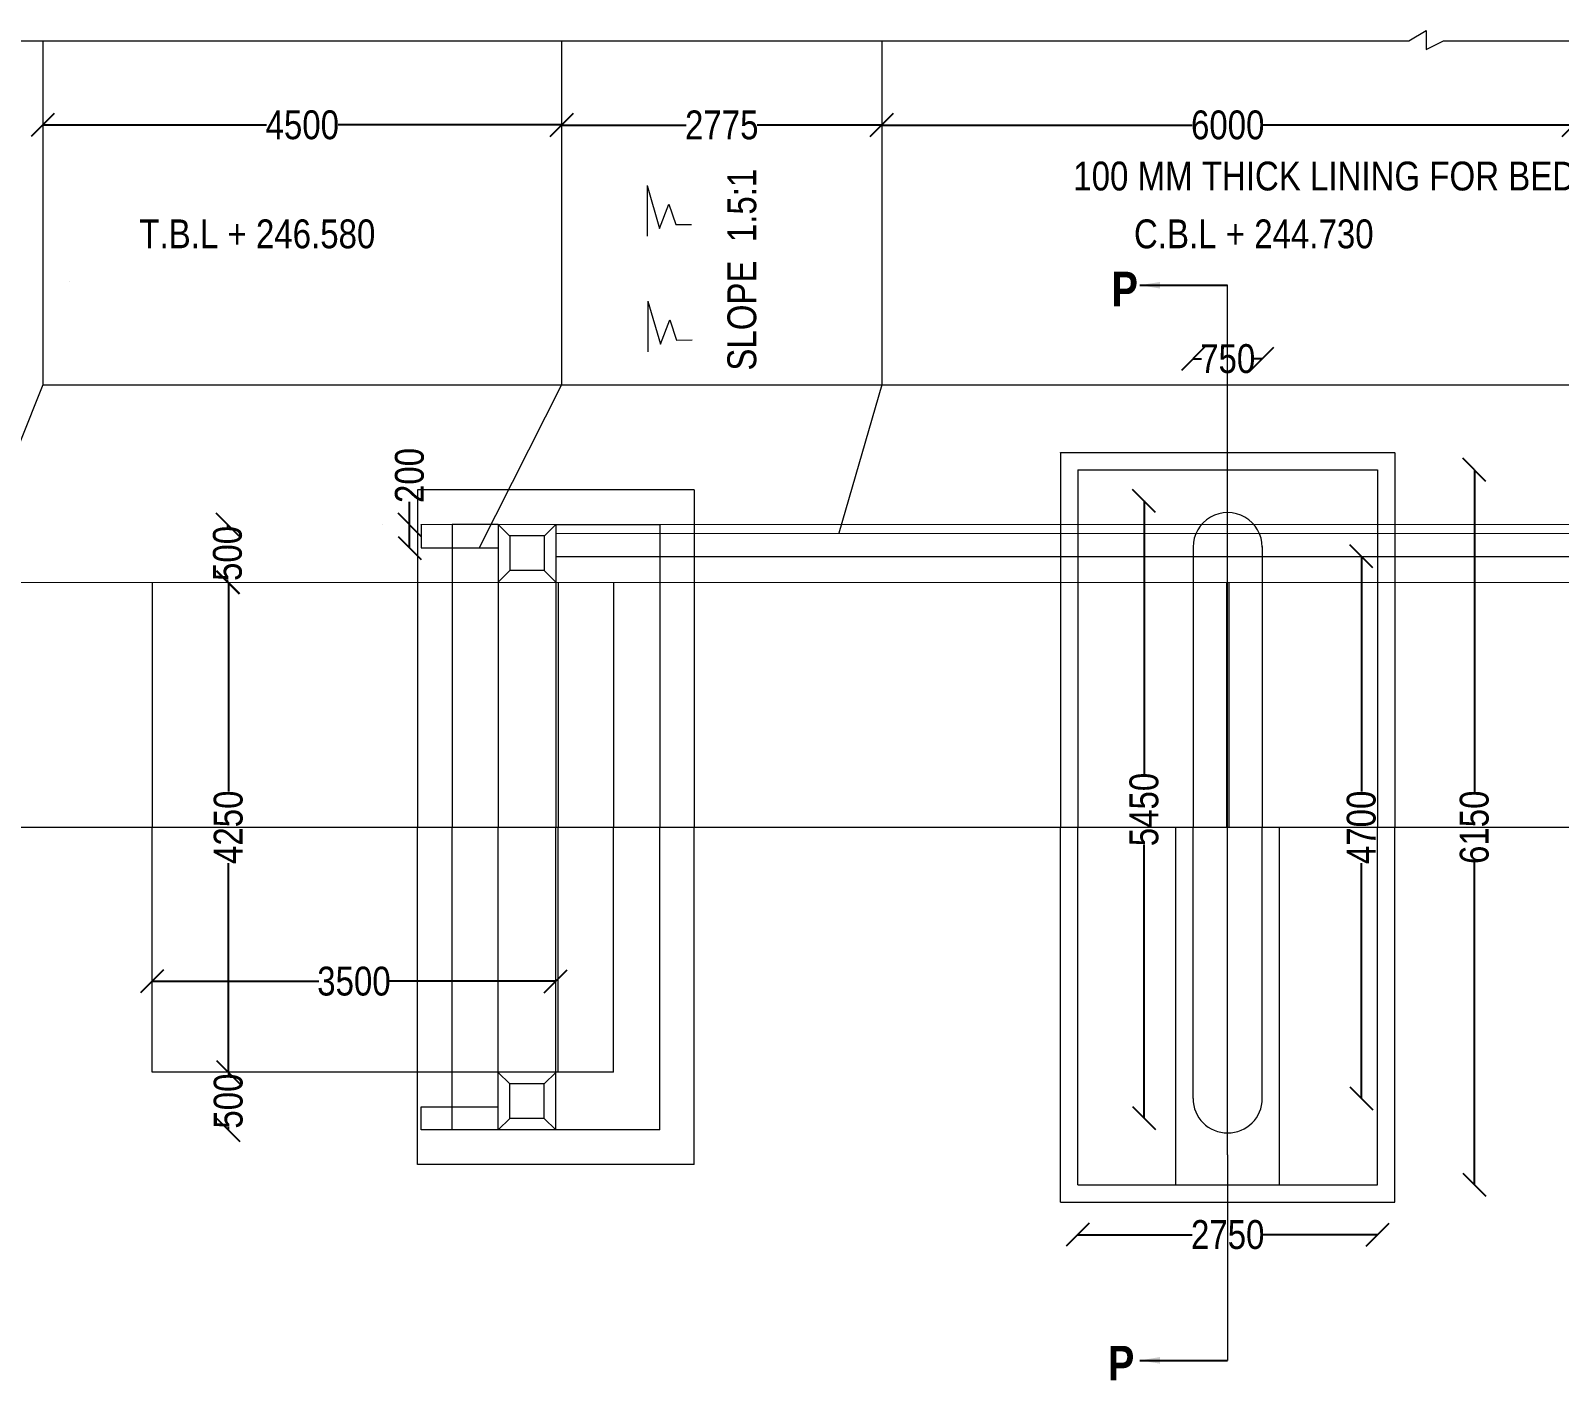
# Model space of a CAD drawing. Header units: millimetres. Extents: x 449716 to 511022, y -37103 to 8494.
# Drawn here: x 462651 to 475907, y -16463 to -4755 of the extents above; entities that cross this region are included whole.
import ezdxf

# ---------------------------------------------------------------- set-up
doc = ezdxf.new("R2010")
doc.units = ezdxf.units.MM
doc.header["$LTSCALE"] = 300
doc.header["$MEASUREMENT"] = 0
doc.layers.add('MAIN', color=7, linetype='Continuous')
doc.styles.add('ARIAL NARROW', font='ARIALN.TTF', dxfattribs={"height": 250})
doc.dimstyles.get("Standard").update_dxf_attribs({"dimtxt": 200, "dimasz": 200, "dimexe": 0.18, "dimexo": 0.0625, "dimgap": 0.09, "dimtad": 0, "dimdec": 0, "dimzin": 0, "dimdsep": 46, "dimtxsty": 'ARIAL NARROW', "dimcen": 0.0851, "dimdle": 0.1, "dimse1": 1, "dimse2": 1, "dimadec": 0, "dimazin": 0, "dimtfac": 1, "dimtdec": 0, "dimtofl": 0, "dimtmove": 0, "dimatfit": 3, "dimfxl": 1, "dimtolj": 1, "dimtzin": 0, "dimarcsym": 0})
doc.dimstyles.new('STANDARD$0', dxfattribs={"dimscale": 88.888889, "dimtxt": 0.02, "dimasz": 0.02, "dimexe": 0.05, "dimexo": 0.1, "dimgap": 0.002, "dimtad": 2, "dimdec": 0, "dimzin": 1, "dimdsep": 46, "dimtxsty": 'Standard', "dimcen": 0.09, "dimadec": 0, "dimazin": 0, "dimtfac": 1, "dimtdec": 4, "dimtofl": 0, "dimtmove": 0, "dimatfit": 3, "dimfxl": 1, "dimtolj": 1, "dimtzin": 1, "dimarcsym": 0})
doc.dimstyles.new('STANDARD$7', dxfattribs={"dimtxt": 2, "dimasz": 2, "dimexe": 1.25, "dimexo": 0.625, "dimtad": 1, "dimdec": 0, "dimlfac": 0.5, "dimdsep": 46, "dimtxsty": 'ARIAL NARROW', "dimcen": 2.5, "dimdle": 0.1, "dimse1": 1, "dimse2": 1, "dimadec": 0, "dimazin": 0, "dimtfac": 1, "dimtdec": 0, "dimtmove": 0, "dimatfit": 3, "dimfxl": 1, "dimtolj": 1, "dimtzin": 0, "dimarcsym": 0})

# ---------------------------------------------------------------- blocks, each defined once
blk = doc.blocks.new('_Oblique')
at = {"color": 0, "linetype": 'ByBlock', "lineweight": -2}
blk.add_line((-0.5, -0.5), (0.5, 0.5), dxfattribs=at)
blk = doc.blocks.new('*D27')
at = {"layer": 'Defpoints', "color": 0, "lineweight": 9, "transparency": 16777216}
for p in [(464723, -9540), (464366, -13790), (464723, -13790)]:
    blk.add_point(p, dxfattribs=at)
at = {"layer": 'MAIN', "color": 0, "lineweight": -2, "transparency": 16777216}
for p, q in [((464366, -9540), (464366, -11355)), ((464366, -13790), (464366, -11975))]:
    blk.add_line(p, q, dxfattribs=at)
at = {"layer": 'MAIN', "color": 0, "lineweight": -2, "transparency": 16777216, "xscale": 200, "yscale": 200, "zscale": 200}
for p, rotation in [((464366, -9540), 90), ((464366, -13790), 270)]:
    blk.add_blockref('_Oblique', p, dxfattribs=dict(at, rotation=rotation))
at = {"layer": 'MAIN', "color": 0, "lineweight": 9, "transparency": 16777216, "insert": (464366, -11665), "char_height": 250, "attachment_point": 5, "rotation": 90, "style": 'ARIAL NARROW'}
blk.add_mtext('\\A1;4250', dxfattribs=at)
blk = doc.blocks.new('*D28')
at = {"layer": 'Defpoints', "color": 0, "lineweight": 9, "transparency": 16777216}
for p in [(463209, -13790), (463209, -14290), (464366, -14290)]:
    blk.add_point(p, dxfattribs=at)
at = {"layer": 'MAIN', "color": 0, "lineweight": -2, "transparency": 16777216}
for p, q in [((464366, -13790), (464366, -13814)), ((464366, -14290), (464366, -14267))]:
    blk.add_line(p, q, dxfattribs=at)
at = {"layer": 'MAIN', "color": 0, "lineweight": -2, "transparency": 16777216, "xscale": 200, "yscale": 200, "zscale": 200}
for p, rotation in [((464366, -13790), 90), ((464366, -14290), 270)]:
    blk.add_blockref('_Oblique', p, dxfattribs=dict(at, rotation=rotation))
at = {"layer": 'MAIN', "color": 0, "lineweight": 9, "transparency": 16777216, "insert": (464366, -14040), "char_height": 250, "attachment_point": 5, "rotation": 90, "style": 'ARIAL NARROW'}
blk.add_mtext('\\A1;500', dxfattribs=at)
blk = doc.blocks.new('*D29')
at = {"layer": 'Defpoints', "color": 0, "lineweight": 9, "transparency": 16777216}
for p in [(463202, -9040), (463202, -9540), (464359, -9540)]:
    blk.add_point(p, dxfattribs=at)
at = {"layer": 'MAIN', "color": 0, "lineweight": -2, "transparency": 16777216}
for p, q in [((464359, -9040), (464359, -9064)), ((464359, -9540), (464359, -9516))]:
    blk.add_line(p, q, dxfattribs=at)
at = {"layer": 'MAIN', "color": 0, "lineweight": -2, "transparency": 16777216, "xscale": 200, "yscale": 200, "zscale": 200}
for p, rotation in [((464359, -9040), 90), ((464359, -9540), 270)]:
    blk.add_blockref('_Oblique', p, dxfattribs=dict(at, rotation=rotation))
at = {"layer": 'MAIN', "color": 0, "lineweight": 9, "transparency": 16777216, "insert": (464359, -9290), "char_height": 250, "attachment_point": 5, "rotation": 90, "style": 'ARIAL NARROW'}
blk.add_mtext('\\A1;500', dxfattribs=at)
blk = doc.blocks.new('*D32')
at = {"layer": 'Defpoints', "color": 0, "lineweight": 9, "transparency": 16777216}
for p in [(471731, -14767), (474331, -14767), (474331, -15199)]:
    blk.add_point(p, dxfattribs=at)
at = {"layer": 'MAIN', "color": 0, "lineweight": -2, "transparency": 16777216}
for p, q in [((471731, -15199), (472723, -15199)), ((474331, -15199), (473339, -15199))]:
    blk.add_line(p, q, dxfattribs=at)
at = {"layer": 'MAIN', "color": 0, "lineweight": -2, "transparency": 16777216, "xscale": 200, "yscale": 200, "zscale": 200, "rotation": 180}
blk.add_blockref('_Oblique', (471731, -15199), dxfattribs=at)
at = {"layer": 'MAIN', "color": 0, "lineweight": -2, "transparency": 16777216, "xscale": 200, "yscale": 200, "zscale": 200}
blk.add_blockref('_Oblique', (474331, -15199), dxfattribs=at)
at = {"layer": 'MAIN', "color": 0, "lineweight": 9, "transparency": 16777216, "insert": (473031, -15199), "char_height": 250, "attachment_point": 5, "style": 'ARIAL NARROW'}
blk.add_mtext('\\A1;2750', dxfattribs=at)
blk = doc.blocks.new('*D33')
at = {"layer": 'Defpoints', "color": 0, "lineweight": 9, "transparency": 16777216}
for p in [(473834, -9316), (473534, -14016), (474190, -14016)]:
    blk.add_point(p, dxfattribs=at)
at = {"layer": 'MAIN', "color": 0, "lineweight": -2, "transparency": 16777216}
for p, q in [((474190, -9316), (474190, -11356)), ((474190, -14016), (474190, -11976))]:
    blk.add_line(p, q, dxfattribs=at)
at = {"layer": 'MAIN', "color": 0, "lineweight": -2, "transparency": 16777216, "xscale": 200, "yscale": 200, "zscale": 200}
for p, rotation in [((474190, -9316), 90), ((474190, -14016), 270)]:
    blk.add_blockref('_Oblique', p, dxfattribs=dict(at, rotation=rotation))
at = {"layer": 'MAIN', "color": 0, "lineweight": 9, "transparency": 16777216, "insert": (474190, -11666), "char_height": 250, "attachment_point": 5, "rotation": 90, "style": 'ARIAL NARROW'}
blk.add_mtext('\\A1;4700', dxfattribs=at)
blk = doc.blocks.new('*D34')
at = {"layer": 'Defpoints', "color": 0, "lineweight": 9, "transparency": 16777216}
for p in [(474631, -8565), (474631, -14766), (475170, -14766)]:
    blk.add_point(p, dxfattribs=at)
at = {"layer": 'MAIN', "color": 0, "lineweight": -2, "transparency": 16777216}
for p, q in [((475170, -8565), (475170, -11359)), ((475170, -14766), (475170, -11972))]:
    blk.add_line(p, q, dxfattribs=at)
at = {"layer": 'MAIN', "color": 0, "lineweight": -2, "transparency": 16777216, "xscale": 200, "yscale": 200, "zscale": 200}
for p, rotation in [((475170, -8565), 90), ((475170, -14766), 270)]:
    blk.add_blockref('_Oblique', p, dxfattribs=dict(at, rotation=rotation))
at = {"layer": 'MAIN', "color": 0, "lineweight": 9, "transparency": 16777216, "insert": (475170, -11665), "char_height": 250, "attachment_point": 5, "rotation": 90, "style": 'ARIAL NARROW'}
blk.add_mtext('\\A1;6150', dxfattribs=at)
blk = doc.blocks.new('*D47')
at = {"layer": 'Defpoints', "color": 0, "lineweight": 9, "transparency": 16777216}
for p in [(473330, -7602), (472731, -9236), (473330, -9316)]:
    blk.add_point(p, dxfattribs=at)
at = {"layer": 'MAIN', "color": 0, "lineweight": -2, "transparency": 16777216}
for p, q in [((472730, -7602), (472805, -7602)), ((473331, -7602), (473256, -7602))]:
    blk.add_line(p, q, dxfattribs=at)
at = {"layer": 'MAIN', "color": 0, "lineweight": -2, "transparency": 16777216, "xscale": 200, "yscale": 200, "zscale": 200, "rotation": 180}
blk.add_blockref('_Oblique', (472731, -7602), dxfattribs=at)
at = {"layer": 'MAIN', "color": 0, "lineweight": -2, "transparency": 16777216, "xscale": 200, "yscale": 200, "zscale": 200}
blk.add_blockref('_Oblique', (473330, -7602), dxfattribs=at)
at = {"layer": 'MAIN', "color": 0, "lineweight": 9, "transparency": 16777216, "insert": (473031, -7602), "char_height": 250, "attachment_point": 5, "style": 'ARIAL NARROW'}
blk.add_mtext('\\A1;750', dxfattribs=at)
blk = doc.blocks.new('*D42')
at = {"layer": 'Defpoints', "color": 0, "lineweight": 9, "transparency": 16777216}
for p in [(463705, -11666), (467205, -11666), (467205, -13001)]:
    blk.add_point(p, dxfattribs=at)
at = {"layer": 'MAIN', "color": 0, "lineweight": -2, "transparency": 16777216}
for p, q in [((463705, -13001), (465150, -13001)), ((467206, -13001), (465761, -13001))]:
    blk.add_line(p, q, dxfattribs=at)
at = {"layer": 'MAIN', "color": 0, "lineweight": -2, "transparency": 16777216, "xscale": 200, "yscale": 200, "zscale": 200, "rotation": 180}
blk.add_blockref('_Oblique', (463705, -13001), dxfattribs=at)
at = {"layer": 'MAIN', "color": 0, "lineweight": -2, "transparency": 16777216, "xscale": 200, "yscale": 200, "zscale": 200}
blk.add_blockref('_Oblique', (467205, -13001), dxfattribs=at)
at = {"layer": 'MAIN', "color": 0, "lineweight": 9, "transparency": 16777216, "insert": (465455, -13001), "char_height": 250, "attachment_point": 5, "style": 'ARIAL NARROW'}
blk.add_mtext('\\A1;3500', dxfattribs=at)
blk = doc.blocks.new('*D43')
at = {"layer": 'Defpoints', "color": 0, "lineweight": 9, "transparency": 16777216}
for p in [(470031, -5575), (476031, -5575), (476031, -5863)]:
    blk.add_point(p, dxfattribs=at)
at = {"layer": 'MAIN', "color": 0, "lineweight": -2, "transparency": 16777216}
for p, q in [((470031, -5575), (472724, -5575)), ((476031, -5575), (473337, -5575))]:
    blk.add_line(p, q, dxfattribs=at)
at = {"layer": 'MAIN', "color": 0, "lineweight": -2, "transparency": 16777216, "xscale": 200, "yscale": 200, "zscale": 200, "rotation": 180}
blk.add_blockref('_Oblique', (470031, -5575), dxfattribs=at)
at = {"layer": 'MAIN', "color": 0, "lineweight": -2, "transparency": 16777216, "xscale": 200, "yscale": 200, "zscale": 200}
blk.add_blockref('_Oblique', (476031, -5575), dxfattribs=at)
at = {"layer": 'MAIN', "color": 0, "lineweight": 9, "transparency": 16777216, "insert": (473031, -5575), "char_height": 250, "attachment_point": 5, "style": 'ARIAL NARROW'}
blk.add_mtext('\\A1;6000', dxfattribs=at)
blk = doc.blocks.new('*D46')
at = {"layer": 'Defpoints', "color": 0, "lineweight": 9, "transparency": 16777216}
for p in [(462757, -5574), (462757, -5574), (467256, -5574)]:
    blk.add_point(p, dxfattribs=at)
at = {"layer": 'MAIN', "color": 0, "lineweight": -2, "transparency": 16777216}
for p, q in [((462757, -5574), (464697, -5574)), ((467257, -5574), (465317, -5574))]:
    blk.add_line(p, q, dxfattribs=at)
at = {"layer": 'MAIN', "color": 0, "lineweight": -2, "transparency": 16777216, "xscale": 200, "yscale": 200, "zscale": 200, "rotation": 180}
blk.add_blockref('_Oblique', (462757, -5574), dxfattribs=at)
at = {"layer": 'MAIN', "color": 0, "lineweight": -2, "transparency": 16777216, "xscale": 200, "yscale": 200, "zscale": 200}
blk.add_blockref('_Oblique', (467256, -5574), dxfattribs=at)
at = {"layer": 'MAIN', "color": 0, "lineweight": 9, "transparency": 16777216, "insert": (465007, -5574), "char_height": 250, "attachment_point": 5, "style": 'ARIAL NARROW'}
blk.add_mtext('\\A1;4500', dxfattribs=at)
blk = doc.blocks.new('*D41')
at = {"layer": 'Defpoints', "color": 0, "lineweight": 9, "transparency": 16777216}
for p in [(467257, -5575), (467257, -5575), (470031, -5575)]:
    blk.add_point(p, dxfattribs=at)
at = {"layer": 'MAIN', "color": 0, "lineweight": -2, "transparency": 16777216}
for p, q in [((467257, -5575), (468335, -5575)), ((470031, -5575), (468952, -5575))]:
    blk.add_line(p, q, dxfattribs=at)
at = {"layer": 'MAIN', "color": 0, "lineweight": -2, "transparency": 16777216, "xscale": 200, "yscale": 200, "zscale": 200, "rotation": 180}
blk.add_blockref('_Oblique', (467257, -5575), dxfattribs=at)
at = {"layer": 'MAIN', "color": 0, "lineweight": -2, "transparency": 16777216, "xscale": 200, "yscale": 200, "zscale": 200}
blk.add_blockref('_Oblique', (470031, -5575), dxfattribs=at)
at = {"layer": 'MAIN', "color": 0, "lineweight": 9, "transparency": 16777216, "insert": (468644, -5575), "char_height": 250, "attachment_point": 5, "style": 'ARIAL NARROW'}
blk.add_mtext('\\A1;2775', dxfattribs=at)
blk = doc.blocks.new('*D62')
at = {"layer": 'Defpoints', "color": 0, "lineweight": 9, "transparency": 16777216}
for p in [(465937, -9042), (465990, -9042), (465990, -9242)]:
    blk.add_point(p, dxfattribs=at)
at = {"layer": 'MAIN', "color": 0, "lineweight": -2, "transparency": 16777216}
for p, q in [((465937, -9042), (465937, -8842)), ((465937, -9242), (465937, -9042))]:
    blk.add_line(p, q, dxfattribs=at)
at = {"layer": 'MAIN', "color": 0, "lineweight": -2, "transparency": 16777216, "xscale": 200, "yscale": 200, "zscale": 200}
for p, rotation in [((465937, -9042), 90), ((465937, -9242), 270)]:
    blk.add_blockref('_Oblique', p, dxfattribs=dict(at, rotation=rotation))
at = {"layer": 'MAIN', "color": 0, "lineweight": 9, "transparency": 16777216, "insert": (465937, -8614), "char_height": 250, "attachment_point": 5, "rotation": 90, "style": 'ARIAL NARROW'}
blk.add_mtext('\\A1;200', dxfattribs=at)
blk = doc.blocks.new('*D63')
at = {"layer": 'Defpoints', "color": 0, "lineweight": 9, "transparency": 16777216}
for p in [(465937, -9042), (465990, -9042), (465990, -9242)]:
    blk.add_point(p, dxfattribs=at)
at = {"layer": 'MAIN', "color": 0, "lineweight": -2, "transparency": 16777216}
for p, q in [((465937, -9042), (465937, -8842)), ((465937, -9242), (465937, -9042))]:
    blk.add_line(p, q, dxfattribs=at)
at = {"layer": 'MAIN', "color": 0, "lineweight": -2, "transparency": 16777216, "xscale": 200, "yscale": 200, "zscale": 200}
for p, rotation in [((465937, -9042), 90), ((465937, -9242), 270)]:
    blk.add_blockref('_Oblique', p, dxfattribs=dict(at, rotation=rotation))
at = {"layer": 'MAIN', "color": 0, "lineweight": 9, "transparency": 16777216, "insert": (465937, -8614), "char_height": 250, "attachment_point": 5, "rotation": 90, "style": 'ARIAL NARROW'}
blk.add_mtext('\\A1;200', dxfattribs=at)
blk = doc.blocks.new('*D67')
at = {"layer": 'Defpoints', "color": 0, "lineweight": 9, "transparency": 16777216}
for p in [(471766, -8835), (471731, -14187), (472306, -14187)]:
    blk.add_point(p, dxfattribs=at)
at = {"layer": 'MAIN', "color": 0, "lineweight": -2, "transparency": 16777216}
for p, q in [((472306, -8834), (472306, -11205)), ((472306, -14187), (472306, -11817))]:
    blk.add_line(p, q, dxfattribs=at)
at = {"layer": 'MAIN', "color": 0, "lineweight": -2, "transparency": 16777216, "xscale": 200, "yscale": 200, "zscale": 200}
for p, rotation in [((472306, -8835), 90), ((472306, -14187), 270)]:
    blk.add_blockref('_Oblique', p, dxfattribs=dict(at, rotation=rotation))
at = {"layer": 'MAIN', "color": 0, "lineweight": 9, "transparency": 16777216, "insert": (472306, -11511), "char_height": 250, "attachment_point": 5, "rotation": 90, "style": 'ARIAL NARROW'}
blk.add_mtext('\\A1;5450', dxfattribs=at)

msp = doc.modelspace()

# ---------------------------------------------------------------- linework, layer by layer
at = {"color": 0, "linetype": 'ByBlock', "lineweight": 9}
for p, q in [((462756.7, -7828.5), (462321.5, -8915.5)), ((462756.7, -7828.5), (487560, -7828.5)), ((467254.8, -7828.5), (466539.4, -9242.3)), ((470030.7, -7828.5), (469658.7, -9115.6))]:
    msp.add_line(p, q, dxfattribs=at)
at = {"layer": 'MAIN', "color": 0, "lineweight": 9}
for p, q in [((474601.3, -4843.8), (474751.3, -4755.1)), ((474751.3, -4755.1), (474751.3, -4920.3)), ((461925.7, -4843.8), (474601.3, -4843.8)), ((462756.8, -4842.2), (462756.7, -7828.5)), ((462756.8, -4842.6), (462756.8, -4842.5)), ((467255.1, -4843.8), (467254.8, -7828.5)), ((470030.7, -4843.8), (470030.7, -7828.5)), ((474751.3, -4920.3), (474901.3, -4843.8)), ((474901.3, -4843.8), (483051.7, -4843.8)), ((467997.2, -6099.4), (468105.7, -6473.1)), ((467997.2, -6099.4), (467997.2, -6539.1)), ((468105.7, -6473.1), (468186, -6261.7)), ((468186, -6261.7), (468246, -6436.8)), ((468246, -6436.8), (468381.8, -6435.7)), ((473030.5, -14505.3), (473030.5, -6963.9)), ((468003.8, -7102), (468003.8, -7541.7)), ((468003.8, -7102), (468112.3, -7475.6)), ((468112.3, -7475.6), (468192.5, -7264.3)), ((468192.5, -7264.3), (468252.5, -7439.3)), ((468252.5, -7439.3), (468388.3, -7438.2)), ((471580.8, -8416.3), (471581.3, -8415.8)), ((471580.8, -8416.3), (471580.8, -11665.8)), ((471581.3, -8415.8), (473030.5, -8415.8)), ((473030.5, -8415.8), (474479.7, -8415.9)), ((474480.2, -8416.4), (474480.2, -11665.8)), ((471730.8, -8566.3), (471730.8, -11665.8)), ((471731.3, -8565.8), (473030.5, -8565.8)), ((473030.5, -8565.8), (474329.7, -8565.9)), ((474330.2, -8566.4), (474330.2, -11665.8)), ((466005.6, -8739.2), (466005.4, -11663.3)), ((468405.6, -8738.8), (466006.1, -8738.7)), ((468406.1, -8739.3), (468405.9, -11663.3)), ((465706.3, -9041), (465705.8, -9041.5)), ((466036.9, -9041.5), (466036.9, -9242.3)), ((480355.2, -9040.1), (466037.4, -9041)), ((466306.1, -9038.7), (466305.9, -11663.2)), ((466705.7, -9038.7), (466306.1, -9038.7)), ((466705.7, -9038.7), (466705.5, -11663.2)), ((466805.7, -9139.2), (466705.7, -9038.7)), ((466805.7, -9139.2), (466805.7, -9438.2)), ((467105.2, -9138.7), (466806.2, -9138.7)), ((467105.7, -9139.2), (467205.7, -9038.7)), ((467105.7, -9139.2), (467105.7, -9438.2)), ((467205.7, -9038.7), (467205.5, -11663.2)), ((467205.5, -9115.6), (478855.5, -9115.8)), ((467205.7, -9038.7), (468106.1, -9038.8)), ((468106.1, -9038.8), (468105.9, -11663.3)), ((466036.9, -9242.3), (466705.7, -9242.4)), ((472730.5, -9235.8), (472730.4, -11665.8)), ((473330.5, -9230.6), (473330.4, -11665.8)), ((467205.5, -9315.6), (478855.5, -9315.8)), ((458203.4, -9540.1), (485791.9, -9541.4)), ((463705.3, -9539.8), (463705.2, -11663.6)), ((466806.2, -9438.7), (466705.7, -9538.2)), ((467105.2, -9438.7), (466806.2, -9438.7)), ((467105.7, -9438.2), (467205.7, -9538.2)), ((467225.7, -9538.7), (467225.5, -11663.2)), ((467705.7, -9538.8), (467705.5, -11663.3)), ((473020.5, -9540.8), (473020.5, -11665.8)), ((473040.5, -9540.8), (473040.5, -11665.8)), ((463705.4, -13788.7), (463705.2, -11664.9)), ((485791.9, -11666.2), (458203.4, -11666.3)), ((466005.6, -14590.2), (466005.4, -11665.5)), ((466306.1, -14290), (466305.9, -11665.5)), ((466705.7, -14290.2), (466705.5, -11665.7)), ((467205.7, -14290.1), (467205.5, -11665.7)), ((467225.7, -13790.1), (467225.5, -11665.7)), ((467705.7, -13790.1), (467705.5, -11665.6)), ((468106.1, -14290.1), (468105.9, -11665.6)), ((468406.1, -14590.1), (468405.9, -11665.6)), ((471580.8, -14916.6), (471580.8, -11666.6)), ((471730.8, -14766.6), (471730.8, -11666.6)), ((472580.5, -14766.6), (472580.4, -11666.6)), ((472730.5, -14016.6), (472730.4, -11666.6)), ((473330.5, -14016.6), (473330.4, -11666.6)), ((473480.5, -14766.6), (473480.4, -11666.6)), ((474330.2, -14766.6), (474330.2, -11666.6)), ((474480.2, -14916.6), (474480.2, -11666.6)), ((467705.7, -13790.1), (463705.4, -13790.4)), ((466806.2, -13890.2), (466705.7, -13790.7)), ((466805.7, -14189.7), (466805.7, -13890.7)), ((467105.2, -13890.1), (466806.2, -13890.2)), ((467105.7, -13890.6), (467205.7, -13790.7)), ((467105.7, -14189.6), (467105.7, -13890.6)), ((466036.9, -14090.2), (466705.7, -14090.1)), ((466036.9, -14290.2), (466036.9, -14090.2)), ((468105.9, -14290.1), (466036.9, -14290.2)), ((466805.7, -14189.7), (466705.7, -14290.2)), ((467105.2, -14190.1), (466806.2, -14190.2)), ((467105.7, -14189.6), (467205.7, -14290.1)), ((473030.5, -14505.3), (473030.5, -16288.8)), ((468406.1, -14590.1), (466005.6, -14590.2)), ((471730.8, -14766.6), (473030.5, -14766.6)), ((473030.5, -14766.6), (474330.2, -14766.6)), ((471580.8, -14916.6), (473030.5, -14916.6)), ((473030.5, -14916.6), (474480.2, -14916.6))]:
    msp.add_line(p, q, dxfattribs=at)
for centre, radius, start, end in [((462984.4, -6935.5), 0.5, 0.00372, 89.99852), ((474479.7, -8416.4), 0.5, 0.00139, 89.99861), ((471731.3, -8566.3), 0.5, 89.99861, 179.99861), ((474329.7, -8566.4), 0.5, 0.00139, 89.99861), ((466006.1, -8739.2), 0.5, 89.99861, 180.00139), ((468405.6, -8739.3), 0.5, 359.99583, 89.99861), ((473030.5, -9235.8), 300, 359.99861, 179.99861), ((466006.1, -9039.2), 0.5, 89.99861, 180.00139), ((466036.4, -9040.6), 0.5, 0, 89.99638), ((466037.4, -9041.5), 0.5, 90.00362, 180), ((466306.1, -9039.2), 0.5, 89.99861, 180.00139), ((466806.2, -9139.2), 0.5, 89.99861, 179.99583), ((467105.2, -9139.2), 0.5, 359.99583, 89.99861), ((466806.2, -9438.2), 0.5, 179.99583, 269.99861), ((467105.2, -9438.2), 0.5, 269.99861, 359.99583), ((466806.2, -13890.7), 0.5, 90.00139, 180.00417), ((467105.2, -13890.6), 0.5, 0.00417, 90.00139), ((473030.5, -14016.6), 300, 180.00139, 0.00139), ((466806.2, -14189.7), 0.5, 180.00417, 270.00139), ((467105.2, -14189.6), 0.5, 270.00139, 0.00417)]:
    msp.add_arc(centre, radius, start, end, dxfattribs=at)

# ---------------------------------------------------------------- texts
at = {"layer": 'MAIN', "color": 0, "lineweight": 9, "style": 'ARIAL NARROW'}
for s, p in [('100 MM THICK LINING FOR BED IN CC M 10', (471692.2, -6141.7)), ('T.B.L + 246.580', (463594.2, -6643.3)), ('C.B.L + 244.730', (472218.1, -6643.3))]:
    msp.add_text(s, height=250, dxfattribs=at).set_placement(p)
at = {"layer": 'MAIN', "color": 0, "lineweight": 9, "insert": (468820, -7704.5), "char_height": 250, "attachment_point": 4, "rotation": 90, "style": 'ARIAL NARROW'}
msp.add_mtext('SLOPE  1.5:1', dxfattribs=at)
at = {"layer": 'MAIN', "color": 0, "lineweight": 9, "char_height": 300, "attachment_point": 4, "style": 'ARIAL NARROW'}
for insert in [(472023.6, -6996.9), (471992.1, -16312.7)]:
    msp.add_mtext('{\\fArial Narrow|b1|i0|c0|p34;P}', dxfattribs=dict(at, insert=insert))

# ---------------------------------------------------------------- dimensions: what is measured, and where the dimension line sits
at = {"layer": 'MAIN', "color": 0, "lineweight": 9}
for base, p1, p2, angle, dimstyle, override, picture, middle in [((462756.8, -5573.8), (467256.4, -5573.9), (462756.8, -5573.8), 180, 'STANDARD$0', {"dimscale": 1, "dimtxt": 250, "dimasz": 200, "dimexe": 0.18, "dimexo": 0.0625, "dimgap": 0.09, "dimtad": 0, "dimzin": 0, "dimtxsty": 'ARIAL NARROW', "dimblk1": 'Oblique', "dimblk2": 'Oblique', "dimsah": 1, "dimcen": 0.0851, "dimdle": 0.1, "dimse1": 1, "dimse2": 1, "dimtdec": 0, "dimtzin": 0}, '*D46', (465006.6, -5573.8)), ((465937, -9042), (465990, -9242.3), (465990, -9042), 90, 'STANDARD$0', {"dimscale": 1, "dimtxt": 250, "dimasz": 200, "dimexe": 0.18, "dimexo": 0.0625, "dimgap": 0.09, "dimtad": 0, "dimzin": 0, "dimtxsty": 'ARIAL NARROW', "dimblk1": 'Oblique', "dimblk2": 'Oblique', "dimsah": 1, "dimcen": 0.0851, "dimdle": 0.1, "dimse1": 1, "dimse2": 1, "dimtdec": 0, "dimtzin": 0}, '*D62', (465937, -8614.1)), ((465937, -9042), (465990, -9242.3), (465990, -9042), 90, 'STANDARD$0', {"dimscale": 1, "dimtxt": 250, "dimasz": 200, "dimexe": 0.18, "dimexo": 0.0625, "dimgap": 0.09, "dimtad": 0, "dimzin": 0, "dimtxsty": 'ARIAL NARROW', "dimblk1": 'Oblique', "dimblk2": 'Oblique', "dimsah": 1, "dimcen": 0.0851, "dimdle": 0.1, "dimse1": 1, "dimse2": 1, "dimtdec": 0, "dimtzin": 0}, '*D63', (465937, -8614.1)), ((464359.4, -9540), (463202, -9040.1), (463201.9, -9540), 90, 'Standard', {"dimtxt": 250, "dimblk1": 'Oblique', "dimblk2": 'Oblique', "dimsah": 1}, '*D29', (464359.4, -9290)), ((474189.7, -14015.6), (473833.7, -9315.6), (473533.7, -14015.6), 90, 'Standard', {"dimtxt": 250, "dimblk1": 'Oblique', "dimblk2": 'Oblique', "dimsah": 1}, '*D33', (474189.7, -11665.6)), ((464366.4, -13790.4), (464723, -9540.4), (464723, -13790.4), 90, 'Standard', {"dimtxt": 250, "dimblk1": 'Oblique', "dimblk2": 'Oblique', "dimsah": 1}, '*D27', (464366.4, -11665.4)), ((467205.5, -13000.9), (463705.5, -11666.3), (467205.5, -11666.3), 180, 'Standard', {"dimtxt": 250, "dimblk1": 'Oblique', "dimblk2": 'Oblique', "dimsah": 1}, '*D42', (465455.5, -13000.9)), ((464366.4, -14290.3), (463208.9, -13790.4), (463208.9, -14290.3), 90, 'Standard', {"dimtxt": 250, "dimblk1": 'Oblique', "dimblk2": 'Oblique', "dimsah": 1}, '*D28', (464366.4, -14040.3))]:
    dim = msp.add_linear_dim(base=base, p1=p1, p2=p2, angle=angle, dimstyle=dimstyle, override=override, dxfattribs=at)
    dim.commit()
    dim.dimension.update_dxf_attribs({"geometry": picture, "text_midpoint": middle})
for base, p1, p2, angle, text, dimstyle, override, picture, middle in [((467257, -5575.3), (470030.5, -5575.2), (467257, -5575.3), 180, '2775', 'STANDARD$0', {"dimscale": 1, "dimtxt": 250, "dimasz": 200, "dimexe": 0.18, "dimexo": 0.0625, "dimgap": 0.09, "dimtad": 0, "dimzin": 0, "dimtxsty": 'ARIAL NARROW', "dimblk1": 'Oblique', "dimblk2": 'Oblique', "dimsah": 1, "dimcen": 0.0851, "dimdle": 0.1, "dimse1": 1, "dimse2": 1, "dimtdec": 0, "dimtzin": 0}, '*D41', (468643.8, -5575.3)), ((475170.1, -14765.6), (474630.5, -8564.6), (474630.7, -14765.6), 90, '6150', 'Standard', {"dimtxt": 250, "dimblk1": 'Oblique', "dimblk2": 'Oblique', "dimsah": 1}, '*D34', (475170.1, -11665.1)), ((472305.5, -14187), (471765.9, -8834.5), (471730.8, -14187), 90, '5450', 'Standard', {"dimtxt": 250, "dimblk1": 'Oblique', "dimblk2": 'Oblique', "dimsah": 1}, '*D67', (472305.5, -11510.7))]:
    dim = msp.add_linear_dim(base=base, p1=p1, p2=p2, angle=angle, text=text, dimstyle=dimstyle, override=override, dxfattribs=at)
    dim.commit()
    dim.dimension.update_dxf_attribs({"geometry": picture, "text_midpoint": middle})
dim = msp.add_linear_dim(base=(476031, -5575.2), p1=(470030.7, -5575.2), p2=(476031, -5863.2), dimstyle='STANDARD$0', override={"dimscale": 1, "dimtxt": 250, "dimasz": 200, "dimexe": 0.18, "dimexo": 0.0625, "dimgap": 0.09, "dimtad": 0, "dimzin": 0, "dimtxsty": 'ARIAL NARROW', "dimblk1": 'Oblique', "dimblk2": 'Oblique', "dimsah": 1, "dimcen": 0.0851, "dimdle": 0.1, "dimse1": 1, "dimse2": 1, "dimtdec": 0, "dimtzin": 0}, dxfattribs=at)
dim.commit()
dim.dimension.update_dxf_attribs({"geometry": '*D43', "text_midpoint": (473030.8, -5575.2)})
for base, p1, p2, text, picture, middle in [((473330.5, -7602.2), (472730.5, -9235.8), (473330.5, -9315.8), '750', '*D47', (473030.5, -7602.2)), ((474331.2, -15199.5), (471730.8, -14766.6), (474331.2, -14766.6), '2750', '*D32', (473031, -15199.5))]:
    dim = msp.add_linear_dim(base=base, p1=p1, p2=p2, text=text, dimstyle='Standard', override={"dimtxt": 250, "dimblk1": 'Oblique', "dimblk2": 'Oblique', "dimsah": 1}, dxfattribs=at)
    dim.commit()
    dim.dimension.update_dxf_attribs({"geometry": picture, "text_midpoint": middle})

# ---------------------------------------------------------------- leaders
for points in [[(472269.6, -6963.9), (473030.5, -6963.9)], [(472269.6, -16288.8), (473030.5, -16288.8)]]:
    msp.add_leader(points, dimstyle='STANDARD$7', override={"dimtxt": 200, "dimasz": 175, "dimexe": 0.18, "dimexo": 0.0625, "dimgap": 0.09, "dimtad": 0, "dimtoh": 1, "dimlfac": 1, "dimzin": 0, "dimcen": 0.09, "dimtdec": 4, "dimtofl": 0}, dxfattribs=at)

doc.saveas('drawing.dxf')
